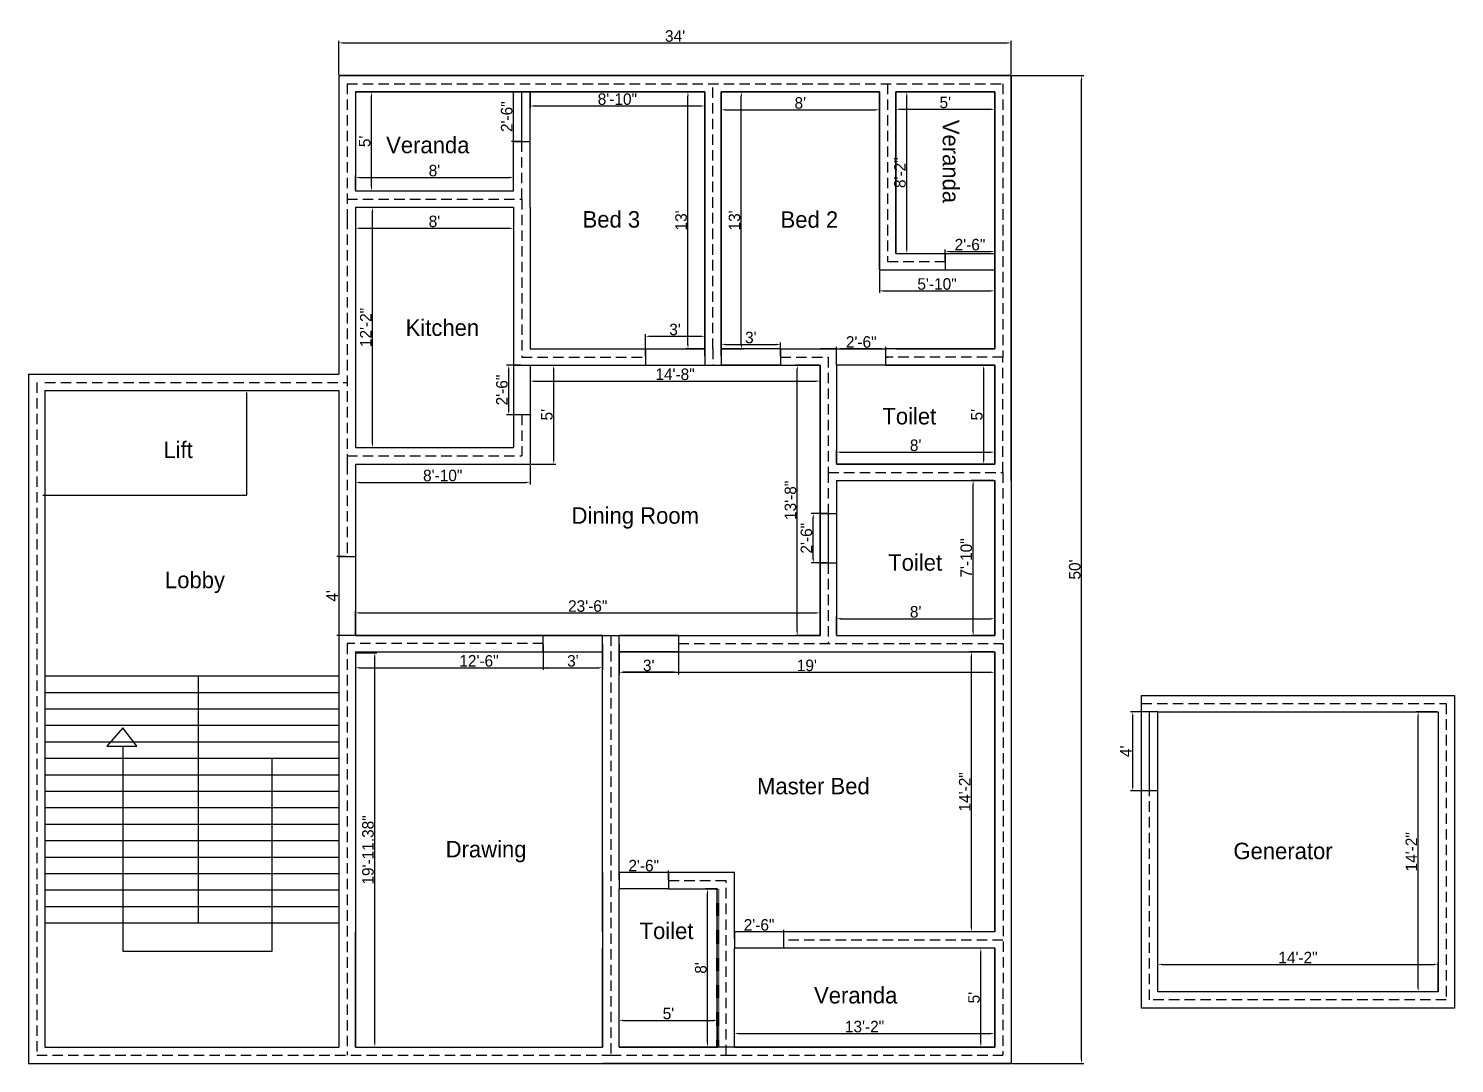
# Model space of a CAD drawing. Header units: inches. Extents: x 16 to 881, y 8 to 637.
import ezdxf

# ---------------------------------------------------------------- set-up
doc = ezdxf.new("R2010")
doc.units = ezdxf.units.IN
doc.header["$MEASUREMENT"] = 0
doc.linetypes.add('DASHDOT2', pattern=[0.5, 0.25, -0.125, 0, -0.125])
doc.linetypes.add('DASHED2', pattern=[9.525, 6.35, -3.175])
doc.dimstyles.new('ISO-25', dxfattribs={"dimtxt": 7, "dimasz": 2.5, "dimexe": 1.25, "dimexo": 0.625, "dimtad": 1, "dimlunit": 3, "dimtxsty": 'Standard', "dimcen": 2.5, "dimclrt": 2, "dimadec": 0, "dimazin": 0, "dimtfac": 1, "dimtmove": 0, "dimatfit": 3, "dimfxl": 1, "dimarcsym": 0})

# ---------------------------------------------------------------- blocks, each defined once
blk = doc.blocks.new('*D1')
at = {"color": 0, "lineweight": -2}
for p, q in [((612.71, 608.23), (656.07, 608.23)), ((654.82, 10.73), (654.82, 605.73)), ((612.71, 8.23), (656.07, 8.23))]:
    blk.add_line(p, q, dxfattribs=at)
at = {"color": 0}
for points in [[(654.4, 605.73), (655.23, 605.73), (654.82, 608.23)], [(654.4, 10.73), (655.23, 10.73), (654.82, 8.23)]]:
    blk.add_solid(points, dxfattribs=at)
at = {"layer": 'Defpoints', "color": 0}
for p in [(612.08, 608.23), (654.82, 608.23), (612.08, 8.23)]:
    blk.add_point(p, dxfattribs=at)
at = {"color": 2, "insert": (650.69, 308.23), "char_height": 7, "attachment_point": 5, "rotation": 90}
blk.add_mtext("50'", dxfattribs=at)
blk = doc.blocks.new('*D2')
at = {"color": 0, "lineweight": -2}
for p, q in [((204.08, 608.86), (204.08, 629.32)), ((206.58, 628.07), (609.58, 628.07)), ((612.08, 608.86), (612.08, 629.32))]:
    blk.add_line(p, q, dxfattribs=at)
at = {"color": 0}
for points in [[(206.58, 628.49), (206.58, 627.65), (204.08, 628.07)], [(609.58, 628.49), (609.58, 627.65), (612.08, 628.07)]]:
    blk.add_solid(points, dxfattribs=at)
at = {"layer": 'Defpoints', "color": 0}
for p in [(612.08, 628.07), (204.08, 608.23), (612.08, 608.23)]:
    blk.add_point(p, dxfattribs=at)
at = {"color": 2, "insert": (408.08, 632.19), "char_height": 7, "attachment_point": 5}
blk.add_mtext("34'", dxfattribs=at)
blk = doc.blocks.new('*D3')
at = {"color": 0, "lineweight": -2}
for p, q in [((214.71, 598.23), (225.15, 598.23)), ((223.9, 540.73), (223.9, 595.73)), ((214.71, 538.23), (225.15, 538.23))]:
    blk.add_line(p, q, dxfattribs=at)
at = {"color": 0}
for points in [[(223.48, 595.73), (224.32, 595.73), (223.9, 598.23)], [(223.48, 540.73), (224.32, 540.73), (223.9, 538.23)]]:
    blk.add_solid(points, dxfattribs=at)
at = {"layer": 'Defpoints', "color": 0}
for p in [(214.08, 598.23), (223.9, 598.23), (214.08, 538.23)]:
    blk.add_point(p, dxfattribs=at)
at = {"color": 2, "insert": (219.78, 568.23), "char_height": 7, "attachment_point": 5, "rotation": 90}
blk.add_mtext("5'", dxfattribs=at)
blk = doc.blocks.new('*D4')
at = {"color": 0, "lineweight": -2}
for p, q in [((214.08, 538.86), (214.08, 547.58)), ((216.58, 546.33), (307.58, 546.33)), ((310.08, 538.86), (310.08, 547.58))]:
    blk.add_line(p, q, dxfattribs=at)
at = {"color": 0}
for points in [[(216.58, 546.75), (216.58, 545.92), (214.08, 546.33)], [(307.58, 546.75), (307.58, 545.92), (310.08, 546.33)]]:
    blk.add_solid(points, dxfattribs=at)
at = {"layer": 'Defpoints', "color": 0}
for p in [(310.08, 546.33), (214.08, 538.23), (310.08, 538.23)]:
    blk.add_point(p, dxfattribs=at)
at = {"color": 2, "insert": (262.08, 550.46), "char_height": 7, "attachment_point": 5}
blk.add_mtext("8'", dxfattribs=at)
blk = doc.blocks.new('*D5')
at = {"color": 0, "lineweight": -2}
for p, q in [((542.71, 598.23), (549.97, 598.23)), ((548.72, 502.73), (548.72, 595.73)), ((542.71, 500.23), (549.97, 500.23))]:
    blk.add_line(p, q, dxfattribs=at)
at = {"color": 0}
for points in [[(548.31, 595.73), (549.14, 595.73), (548.72, 598.23)], [(548.31, 502.73), (549.14, 502.73), (548.72, 500.23)]]:
    blk.add_solid(points, dxfattribs=at)
at = {"layer": 'Defpoints', "color": 0}
for p in [(542.08, 598.23), (548.72, 598.23), (542.08, 500.23)]:
    blk.add_point(p, dxfattribs=at)
at = {"color": 2, "insert": (544.6, 549.23), "char_height": 7, "attachment_point": 5, "rotation": 90}
blk.add_mtext('8\'-2"', dxfattribs=at)
blk = doc.blocks.new('*D6')
at = {"color": 0, "lineweight": -2}
for p, q in [((314.46, 598.23), (308.83, 598.23)), ((310.08, 570.73), (310.08, 595.73)), ((314.46, 568.23), (308.83, 568.23))]:
    blk.add_line(p, q, dxfattribs=at)
at = {"color": 0}
for points in [[(309.67, 595.73), (310.5, 595.73), (310.08, 598.23)], [(309.67, 570.73), (310.5, 570.73), (310.08, 568.23)]]:
    blk.add_solid(points, dxfattribs=at)
at = {"layer": 'Defpoints', "color": 0}
for p in [(310.08, 598.23), (315.08, 598.23), (315.08, 568.23)]:
    blk.add_point(p, dxfattribs=at)
at = {"color": 2, "insert": (305.96, 583.23), "char_height": 7, "attachment_point": 5, "rotation": 90}
blk.add_mtext('2\'-6"', dxfattribs=at)
blk = doc.blocks.new('*D7')
at = {"color": 0, "lineweight": -2}
for p, q in [((572.08, 495.86), (572.08, 502.61)), ((602.08, 495.86), (602.08, 502.61)), ((574.58, 501.36), (599.58, 501.36))]:
    blk.add_line(p, q, dxfattribs=at)
at = {"color": 0}
for points in [[(574.58, 501.78), (574.58, 500.94), (572.08, 501.36)], [(599.58, 501.78), (599.58, 500.94), (602.08, 501.36)]]:
    blk.add_solid(points, dxfattribs=at)
at = {"layer": 'Defpoints', "color": 0}
for p in [(572.08, 495.23), (602.08, 501.36), (602.08, 495.23)]:
    blk.add_point(p, dxfattribs=at)
at = {"color": 2, "insert": (587.08, 505.49), "char_height": 7, "attachment_point": 5}
blk.add_mtext('2\'-6"', dxfattribs=at)
blk = doc.blocks.new('*D8')
at = {"color": 0, "lineweight": -2}
for p, q in [((436.71, 598.23), (449.56, 598.23)), ((448.31, 444.73), (448.31, 595.73)), ((436.71, 442.23), (449.56, 442.23))]:
    blk.add_line(p, q, dxfattribs=at)
at = {"color": 0}
for points in [[(447.89, 595.73), (448.73, 595.73), (448.31, 598.23)], [(447.89, 444.73), (448.73, 444.73), (448.31, 442.23)]]:
    blk.add_solid(points, dxfattribs=at)
at = {"layer": 'Defpoints', "color": 0}
for p in [(436.08, 598.23), (448.31, 598.23), (436.08, 442.23)]:
    blk.add_point(p, dxfattribs=at)
at = {"color": 2, "insert": (444.19, 520.23), "char_height": 7, "attachment_point": 5, "rotation": 90}
blk.add_mtext("13'", dxfattribs=at)
blk = doc.blocks.new('*D9')
at = {"color": 0, "lineweight": -2}
for p, q in [((436.08, 597.61), (436.08, 586.17)), ((532.08, 597.61), (532.08, 586.17)), ((438.58, 587.42), (529.58, 587.42))]:
    blk.add_line(p, q, dxfattribs=at)
at = {"color": 0}
for points in [[(438.58, 587.83), (438.58, 587), (436.08, 587.42)], [(529.58, 587.83), (529.58, 587), (532.08, 587.42)]]:
    blk.add_solid(points, dxfattribs=at)
at = {"layer": 'Defpoints', "color": 0}
for p in [(436.08, 598.23), (532.08, 598.23), (532.08, 587.42)]:
    blk.add_point(p, dxfattribs=at)
at = {"color": 2, "insert": (484.08, 591.54), "char_height": 7, "attachment_point": 5}
blk.add_mtext("8'", dxfattribs=at)
blk = doc.blocks.new('*D10')
at = {"color": 0, "lineweight": -2}
for p, q in [((320.08, 597.61), (320.08, 588.48)), ((426.08, 597.61), (426.08, 588.48)), ((322.58, 589.73), (423.58, 589.73))]:
    blk.add_line(p, q, dxfattribs=at)
at = {"color": 0}
for points in [[(322.58, 590.14), (322.58, 589.31), (320.08, 589.73)], [(423.58, 590.14), (423.58, 589.31), (426.08, 589.73)]]:
    blk.add_solid(points, dxfattribs=at)
at = {"layer": 'Defpoints', "color": 0}
for p in [(320.08, 598.23), (426.08, 598.23), (426.08, 589.73)]:
    blk.add_point(p, dxfattribs=at)
at = {"color": 2, "insert": (373.08, 593.85), "char_height": 7, "attachment_point": 5}
blk.add_mtext('8\'-10"', dxfattribs=at)
blk = doc.blocks.new('*D11')
at = {"color": 0, "lineweight": -2}
for p, q in [((425.46, 598.23), (414.67, 598.23)), ((415.92, 444.73), (415.92, 595.73)), ((425.46, 442.23), (414.67, 442.23))]:
    blk.add_line(p, q, dxfattribs=at)
at = {"color": 0}
for points in [[(415.5, 595.73), (416.34, 595.73), (415.92, 598.23)], [(415.5, 444.73), (416.34, 444.73), (415.92, 442.23)]]:
    blk.add_solid(points, dxfattribs=at)
at = {"layer": 'Defpoints', "color": 0}
for p in [(415.92, 598.23), (426.08, 598.23), (426.08, 442.23)]:
    blk.add_point(p, dxfattribs=at)
at = {"color": 2, "insert": (411.79, 520.23), "char_height": 7, "attachment_point": 5, "rotation": 90}
blk.add_mtext("13'", dxfattribs=at)
blk = doc.blocks.new('*D12')
at = {"color": 0, "lineweight": -2}
for p, q in [((532.08, 489.61), (532.08, 476.22)), ((602.08, 489.61), (602.08, 476.22)), ((534.58, 477.47), (599.58, 477.47))]:
    blk.add_line(p, q, dxfattribs=at)
at = {"color": 0}
for points in [[(534.58, 477.89), (534.58, 477.05), (532.08, 477.47)], [(599.58, 477.89), (599.58, 477.05), (602.08, 477.47)]]:
    blk.add_solid(points, dxfattribs=at)
at = {"layer": 'Defpoints', "color": 0}
for p in [(532.08, 490.23), (602.08, 490.23), (602.08, 477.47)]:
    blk.add_point(p, dxfattribs=at)
at = {"color": 2, "insert": (567.08, 481.6), "char_height": 7, "attachment_point": 5}
blk.add_mtext('5\'-10"', dxfattribs=at)
blk = doc.blocks.new('*D13')
at = {"color": 0, "lineweight": -2}
for p, q in [((214.08, 527.61), (214.08, 514.23)), ((310.08, 527.61), (310.08, 514.23)), ((216.58, 515.48), (307.58, 515.48))]:
    blk.add_line(p, q, dxfattribs=at)
at = {"color": 0}
for points in [[(216.58, 515.9), (216.58, 515.06), (214.08, 515.48)], [(307.58, 515.9), (307.58, 515.06), (310.08, 515.48)]]:
    blk.add_solid(points, dxfattribs=at)
at = {"layer": 'Defpoints', "color": 0}
for p in [(214.08, 528.23), (310.08, 528.23), (310.08, 515.48)]:
    blk.add_point(p, dxfattribs=at)
at = {"color": 2, "insert": (262.08, 519.61), "char_height": 7, "attachment_point": 5}
blk.add_mtext("8'", dxfattribs=at)
blk = doc.blocks.new('*D14')
at = {"color": 0, "lineweight": -2}
for p, q in [((214.71, 528.23), (225.75, 528.23)), ((224.5, 384.73), (224.5, 525.73)), ((214.71, 382.23), (225.75, 382.23))]:
    blk.add_line(p, q, dxfattribs=at)
at = {"color": 0}
for points in [[(224.08, 525.73), (224.92, 525.73), (224.5, 528.23)], [(224.08, 384.73), (224.92, 384.73), (224.5, 382.23)]]:
    blk.add_solid(points, dxfattribs=at)
at = {"layer": 'Defpoints', "color": 0}
for p in [(214.08, 528.23), (224.5, 528.23), (214.08, 382.23)]:
    blk.add_point(p, dxfattribs=at)
at = {"color": 2, "insert": (220.38, 455.23), "char_height": 7, "attachment_point": 5, "rotation": 90}
blk.add_mtext('12\'-2"', dxfattribs=at)
blk = doc.blocks.new('*D15')
at = {"color": 0, "lineweight": -2}
for p, q in [((314.46, 432.23), (305.89, 432.23)), ((307.14, 404.73), (307.14, 429.73)), ((314.46, 402.23), (305.89, 402.23))]:
    blk.add_line(p, q, dxfattribs=at)
at = {"color": 0}
for points in [[(306.72, 429.73), (307.56, 429.73), (307.14, 432.23)], [(306.72, 404.73), (307.56, 404.73), (307.14, 402.23)]]:
    blk.add_solid(points, dxfattribs=at)
at = {"layer": 'Defpoints', "color": 0}
for p in [(307.14, 432.23), (315.08, 432.23), (315.08, 402.23)]:
    blk.add_point(p, dxfattribs=at)
at = {"color": 2, "insert": (303.02, 417.23), "char_height": 7, "attachment_point": 5, "rotation": 90}
blk.add_mtext('2\'-6"', dxfattribs=at)
blk = doc.blocks.new('*D16')
at = {"color": 0, "lineweight": -2}
for p, q in [((390.08, 437.86), (390.08, 451.11)), ((426.08, 437.86), (426.08, 451.11)), ((392.58, 449.86), (423.58, 449.86))]:
    blk.add_line(p, q, dxfattribs=at)
at = {"color": 0}
for points in [[(392.58, 450.27), (392.58, 449.44), (390.08, 449.86)], [(423.58, 450.27), (423.58, 449.44), (426.08, 449.86)]]:
    blk.add_solid(points, dxfattribs=at)
at = {"layer": 'Defpoints', "color": 0}
for p in [(426.08, 449.86), (390.08, 437.23), (426.08, 437.23)]:
    blk.add_point(p, dxfattribs=at)
at = {"color": 2, "insert": (408.08, 453.98), "char_height": 7, "attachment_point": 5}
blk.add_mtext("3'", dxfattribs=at)
blk = doc.blocks.new('*D17')
at = {"color": 0, "lineweight": -2}
for p, q in [((436.08, 437.88), (436.08, 446.19)), ((438.58, 444.94), (469.58, 444.94)), ((472.08, 437.86), (472.08, 446.19))]:
    blk.add_line(p, q, dxfattribs=at)
at = {"color": 0}
for points in [[(438.58, 445.36), (438.58, 444.53), (436.08, 444.94)], [(469.58, 445.36), (469.58, 444.53), (472.08, 444.94)]]:
    blk.add_solid(points, dxfattribs=at)
at = {"layer": 'Defpoints', "color": 0}
for p in [(472.08, 444.94), (436.08, 437.25), (472.08, 437.23)]:
    blk.add_point(p, dxfattribs=at)
at = {"color": 2, "insert": (454.08, 449.07), "char_height": 7, "attachment_point": 5}
blk.add_mtext("3'", dxfattribs=at)
blk = doc.blocks.new('*D18')
at = {"color": 0, "lineweight": -2}
for p, q in [((506.08, 437.86), (506.08, 443.48)), ((533.58, 442.23), (508.58, 442.23)), ((536.08, 437.86), (536.08, 443.48))]:
    blk.add_line(p, q, dxfattribs=at)
at = {"color": 0}
for points in [[(508.58, 442.65), (508.58, 441.82), (506.08, 442.23)], [(533.58, 442.65), (533.58, 441.82), (536.08, 442.23)]]:
    blk.add_solid(points, dxfattribs=at)
at = {"layer": 'Defpoints', "color": 0}
for p in [(506.08, 442.23), (506.08, 437.23), (536.08, 437.23)]:
    blk.add_point(p, dxfattribs=at)
at = {"color": 2, "insert": (521.08, 446.36), "char_height": 7, "attachment_point": 5}
blk.add_mtext('2\'-6"', dxfattribs=at)
blk = doc.blocks.new('*D19')
at = {"color": 0, "lineweight": -2}
for p, q in [((506.08, 372.86), (506.08, 380.77)), ((602.08, 372.86), (602.08, 380.77)), ((508.58, 379.52), (599.58, 379.52))]:
    blk.add_line(p, q, dxfattribs=at)
at = {"color": 0}
for points in [[(508.58, 379.93), (508.58, 379.1), (506.08, 379.52)], [(599.58, 379.93), (599.58, 379.1), (602.08, 379.52)]]:
    blk.add_solid(points, dxfattribs=at)
at = {"layer": 'Defpoints', "color": 0}
for p in [(506.08, 372.23), (602.08, 379.52), (602.08, 372.23)]:
    blk.add_point(p, dxfattribs=at)
at = {"color": 2, "insert": (554.08, 383.64), "char_height": 7, "attachment_point": 5}
blk.add_mtext("8'", dxfattribs=at)
blk = doc.blocks.new('*D20')
at = {"color": 0, "lineweight": -2}
for p, q in [((601.46, 432.23), (594.13, 432.23)), ((595.38, 374.73), (595.38, 429.73)), ((601.46, 372.23), (594.13, 372.23))]:
    blk.add_line(p, q, dxfattribs=at)
at = {"color": 0}
for points in [[(594.96, 429.73), (595.79, 429.73), (595.38, 432.23)], [(594.96, 374.73), (595.79, 374.73), (595.38, 372.23)]]:
    blk.add_solid(points, dxfattribs=at)
at = {"layer": 'Defpoints', "color": 0}
for p in [(595.38, 432.23), (602.08, 432.23), (602.08, 372.23)]:
    blk.add_point(p, dxfattribs=at)
at = {"color": 2, "insert": (591.25, 402.23), "char_height": 7, "attachment_point": 5, "rotation": 90}
blk.add_mtext("5'", dxfattribs=at)
blk = doc.blocks.new('*D21')
at = {"color": 0, "lineweight": -2}
for p, q in [((506.08, 268.86), (506.08, 279.6)), ((508.58, 278.35), (599.58, 278.35)), ((602.08, 268.86), (602.08, 279.6))]:
    blk.add_line(p, q, dxfattribs=at)
at = {"color": 0}
for points in [[(508.58, 278.77), (508.58, 277.94), (506.08, 278.35)], [(599.58, 278.77), (599.58, 277.94), (602.08, 278.35)]]:
    blk.add_solid(points, dxfattribs=at)
at = {"layer": 'Defpoints', "color": 0}
for p in [(602.08, 278.35), (506.08, 268.23), (602.08, 268.23)]:
    blk.add_point(p, dxfattribs=at)
at = {"color": 2, "insert": (554.08, 282.48), "char_height": 7, "attachment_point": 5}
blk.add_mtext("8'", dxfattribs=at)
blk = doc.blocks.new('*D22')
at = {"color": 0, "lineweight": -2}
for p, q in [((601.46, 362.23), (587.73, 362.23)), ((588.98, 270.73), (588.98, 359.73)), ((601.46, 268.23), (587.73, 268.23))]:
    blk.add_line(p, q, dxfattribs=at)
at = {"color": 0}
for points in [[(588.57, 359.73), (589.4, 359.73), (588.98, 362.23)], [(588.57, 270.73), (589.4, 270.73), (588.98, 268.23)]]:
    blk.add_solid(points, dxfattribs=at)
at = {"layer": 'Defpoints', "color": 0}
for p in [(588.98, 362.23), (602.08, 362.23), (602.08, 268.23)]:
    blk.add_point(p, dxfattribs=at)
at = {"color": 2, "insert": (584.86, 315.23), "char_height": 7, "attachment_point": 5, "rotation": 90}
blk.add_mtext('7\'-10"', dxfattribs=at)
blk = doc.blocks.new('*D23')
at = {"color": 0, "lineweight": -2}
for p, q in [((444.08, 18.86), (444.08, 27.73)), ((446.58, 26.48), (599.58, 26.48)), ((602.08, 18.86), (602.08, 27.73))]:
    blk.add_line(p, q, dxfattribs=at)
at = {"color": 0}
for points in [[(446.58, 26.9), (446.58, 26.07), (444.08, 26.48)], [(599.58, 26.9), (599.58, 26.07), (602.08, 26.48)]]:
    blk.add_solid(points, dxfattribs=at)
at = {"layer": 'Defpoints', "color": 0}
for p in [(602.08, 26.48), (444.08, 18.23), (602.08, 18.23)]:
    blk.add_point(p, dxfattribs=at)
at = {"color": 2, "insert": (523.08, 30.61), "char_height": 7, "attachment_point": 5}
blk.add_mtext('13\'-2"', dxfattribs=at)
blk = doc.blocks.new('*D24')
at = {"color": 0, "lineweight": -2}
for p, q in [((601.46, 78.23), (592.41, 78.23)), ((593.66, 20.73), (593.66, 75.73)), ((601.46, 18.23), (592.41, 18.23))]:
    blk.add_line(p, q, dxfattribs=at)
at = {"color": 0}
for points in [[(593.24, 75.73), (594.07, 75.73), (593.66, 78.23)], [(593.24, 20.73), (594.07, 20.73), (593.66, 18.23)]]:
    blk.add_solid(points, dxfattribs=at)
at = {"layer": 'Defpoints', "color": 0}
for p in [(593.66, 78.23), (602.08, 78.23), (602.08, 18.23)]:
    blk.add_point(p, dxfattribs=at)
at = {"color": 2, "insert": (589.53, 48.23), "char_height": 7, "attachment_point": 5, "rotation": 90}
blk.add_mtext("5'", dxfattribs=at)
blk = doc.blocks.new('*D25')
at = {"color": 0, "lineweight": -2}
for p, q in [((444.08, 83.86), (444.08, 89.48)), ((471.58, 88.23), (446.58, 88.23)), ((474.08, 83.86), (474.08, 89.48))]:
    blk.add_line(p, q, dxfattribs=at)
at = {"color": 0}
for points in [[(446.58, 88.65), (446.58, 87.82), (444.08, 88.23)], [(471.58, 88.65), (471.58, 87.82), (474.08, 88.23)]]:
    blk.add_solid(points, dxfattribs=at)
at = {"layer": 'Defpoints', "color": 0}
for p in [(444.08, 88.23), (444.08, 83.23), (474.08, 83.23)]:
    blk.add_point(p, dxfattribs=at)
at = {"color": 2, "insert": (459.08, 92.36), "char_height": 7, "attachment_point": 5}
blk.add_mtext('2\'-6"', dxfattribs=at)
blk = doc.blocks.new('*D26')
at = {"color": 0, "lineweight": -2}
for p, q in [((433.48, 114.23), (426.61, 114.23)), ((427.86, 20.73), (427.86, 111.73)), ((433.46, 18.23), (426.61, 18.23))]:
    blk.add_line(p, q, dxfattribs=at)
at = {"color": 0}
for points in [[(427.44, 111.73), (428.27, 111.73), (427.86, 114.23)], [(427.44, 20.73), (428.27, 20.73), (427.86, 18.23)]]:
    blk.add_solid(points, dxfattribs=at)
at = {"layer": 'Defpoints', "color": 0}
for p in [(427.86, 114.23), (434.1, 114.23), (434.08, 18.23)]:
    blk.add_point(p, dxfattribs=at)
at = {"color": 2, "insert": (423.73, 66.23), "char_height": 7, "attachment_point": 5, "rotation": 90}
blk.add_mtext("8'", dxfattribs=at)
blk = doc.blocks.new('*D27')
at = {"color": 0, "lineweight": -2}
for p, q in [((374.08, 18.86), (374.08, 35.69)), ((434.08, 18.86), (434.08, 35.69)), ((376.58, 34.44), (431.58, 34.44))]:
    blk.add_line(p, q, dxfattribs=at)
at = {"color": 0}
for points in [[(376.58, 34.86), (376.58, 34.02), (374.08, 34.44)], [(431.58, 34.86), (431.58, 34.02), (434.08, 34.44)]]:
    blk.add_solid(points, dxfattribs=at)
at = {"layer": 'Defpoints', "color": 0}
for p in [(434.08, 34.44), (374.08, 18.23), (434.08, 18.23)]:
    blk.add_point(p, dxfattribs=at)
at = {"color": 2, "insert": (404.08, 38.56), "char_height": 7, "attachment_point": 5}
blk.add_mtext("5'", dxfattribs=at)
blk = doc.blocks.new('*D28')
at = {"color": 0, "lineweight": -2}
for p, q in [((374.08, 119.86), (374.08, 125.48)), ((401.58, 124.23), (376.58, 124.23)), ((404.08, 119.86), (404.08, 125.48))]:
    blk.add_line(p, q, dxfattribs=at)
at = {"color": 0}
for points in [[(376.58, 124.65), (376.58, 123.82), (374.08, 124.23)], [(401.58, 124.65), (401.58, 123.82), (404.08, 124.23)]]:
    blk.add_solid(points, dxfattribs=at)
at = {"layer": 'Defpoints', "color": 0}
for p in [(374.08, 124.23), (374.08, 119.23), (404.08, 119.23)]:
    blk.add_point(p, dxfattribs=at)
at = {"color": 2, "insert": (389.08, 128.36), "char_height": 7, "attachment_point": 5}
blk.add_mtext('2\'-6"', dxfattribs=at)
blk = doc.blocks.new('*D29')
at = {"color": 0, "lineweight": -2}
for p, q in [((601.46, 258.23), (586.74, 258.23)), ((587.99, 90.73), (587.99, 255.73)), ((601.46, 88.23), (586.74, 88.23))]:
    blk.add_line(p, q, dxfattribs=at)
at = {"color": 0}
for points in [[(587.57, 255.73), (588.4, 255.73), (587.99, 258.23)], [(587.57, 90.73), (588.4, 90.73), (587.99, 88.23)]]:
    blk.add_solid(points, dxfattribs=at)
at = {"layer": 'Defpoints', "color": 0}
for p in [(587.99, 258.23), (602.08, 258.23), (602.08, 88.23)]:
    blk.add_point(p, dxfattribs=at)
at = {"color": 2, "insert": (583.86, 173.23), "char_height": 7, "attachment_point": 5, "rotation": 90}
blk.add_mtext('14\'-2"', dxfattribs=at)
blk = doc.blocks.new('*D30')
at = {"color": 0, "lineweight": -2}
for p, q in [((374.08, 257.61), (374.08, 244.57)), ((602.08, 257.61), (602.08, 244.57)), ((376.58, 245.82), (599.58, 245.82))]:
    blk.add_line(p, q, dxfattribs=at)
at = {"color": 0}
for points in [[(376.58, 246.24), (376.58, 245.41), (374.08, 245.82)], [(599.58, 246.24), (599.58, 245.41), (602.08, 245.82)]]:
    blk.add_solid(points, dxfattribs=at)
at = {"layer": 'Defpoints', "color": 0}
for p in [(374.08, 258.23), (602.08, 258.23), (602.08, 245.82)]:
    blk.add_point(p, dxfattribs=at)
at = {"color": 2, "insert": (488.08, 249.95), "char_height": 7, "attachment_point": 5}
blk.add_mtext("19'", dxfattribs=at)
blk = doc.blocks.new('*D31')
at = {"color": 0, "lineweight": -2}
for p, q in [((214.08, 257.61), (214.08, 247.33)), ((364.08, 257.61), (364.08, 247.33)), ((216.58, 248.58), (361.58, 248.58))]:
    blk.add_line(p, q, dxfattribs=at)
at = {"color": 0}
for points in [[(216.58, 249), (216.58, 248.17), (214.08, 248.58)], [(361.58, 249), (361.58, 248.17), (364.08, 248.58)]]:
    blk.add_solid(points, dxfattribs=at)
at = {"layer": 'Defpoints', "color": 0}
for p in [(214.08, 258.23), (364.08, 258.23), (364.08, 248.58)]:
    blk.add_point(p, dxfattribs=at)
at = {"color": 2, "insert": (289.08, 252.71), "char_height": 7, "attachment_point": 5}
blk.add_mtext('12\'-6"', dxfattribs=at)
blk = doc.blocks.new('*D32')
at = {"color": 0, "lineweight": -2}
for p, q in [((214.71, 257.61), (227.14, 257.61)), ((225.89, 20.73), (225.89, 255.11)), ((214.71, 18.23), (227.14, 18.23))]:
    blk.add_line(p, q, dxfattribs=at)
at = {"color": 0}
for points in [[(225.47, 255.11), (226.31, 255.11), (225.89, 257.61)], [(225.47, 20.73), (226.31, 20.73), (225.89, 18.23)]]:
    blk.add_solid(points, dxfattribs=at)
at = {"layer": 'Defpoints', "color": 0}
for p in [(214.08, 257.61), (225.89, 257.61), (214.08, 18.23)]:
    blk.add_point(p, dxfattribs=at)
at = {"color": 2, "insert": (221.76, 137.92), "char_height": 7, "attachment_point": 5, "rotation": 90}
blk.add_mtext('19\'-11.38"', dxfattribs=at)
blk = doc.blocks.new('*D33')
at = {"color": 0, "lineweight": -2}
for p, q in [((214.08, 268.86), (214.08, 283.13)), ((216.58, 281.88), (493.58, 281.88)), ((496.08, 268.86), (496.08, 283.13))]:
    blk.add_line(p, q, dxfattribs=at)
at = {"color": 0}
for points in [[(216.58, 282.29), (216.58, 281.46), (214.08, 281.88)], [(493.58, 282.29), (493.58, 281.46), (496.08, 281.88)]]:
    blk.add_solid(points, dxfattribs=at)
at = {"layer": 'Defpoints', "color": 0}
for p in [(496.08, 281.88), (214.08, 268.23), (496.08, 268.23)]:
    blk.add_point(p, dxfattribs=at)
at = {"color": 2, "insert": (355.08, 286), "char_height": 7, "attachment_point": 5}
blk.add_mtext('23\'-6"', dxfattribs=at)
blk = doc.blocks.new('*D34')
at = {"color": 0, "lineweight": -2}
for p, q in [((495.46, 432.23), (481.02, 432.23)), ((482.27, 270.73), (482.27, 429.73)), ((495.46, 268.23), (481.02, 268.23))]:
    blk.add_line(p, q, dxfattribs=at)
at = {"color": 0}
for points in [[(481.85, 429.73), (482.68, 429.73), (482.27, 432.23)], [(481.85, 270.73), (482.68, 270.73), (482.27, 268.23)]]:
    blk.add_solid(points, dxfattribs=at)
at = {"layer": 'Defpoints', "color": 0}
for p in [(482.27, 432.23), (496.08, 432.23), (496.08, 268.23)]:
    blk.add_point(p, dxfattribs=at)
at = {"color": 2, "insert": (478.14, 350.23), "char_height": 7, "attachment_point": 5, "rotation": 90}
blk.add_mtext('13\'-8"', dxfattribs=at)
blk = doc.blocks.new('*D35')
at = {"color": 0, "lineweight": -2}
for p, q in [((320.71, 432.23), (335.68, 432.23)), ((334.43, 374.73), (334.43, 429.73)), ((320.71, 372.23), (335.68, 372.23))]:
    blk.add_line(p, q, dxfattribs=at)
at = {"color": 0}
for points in [[(334.02, 429.73), (334.85, 429.73), (334.43, 432.23)], [(334.02, 374.73), (334.85, 374.73), (334.43, 372.23)]]:
    blk.add_solid(points, dxfattribs=at)
at = {"layer": 'Defpoints', "color": 0}
for p in [(320.08, 432.23), (334.43, 432.23), (320.08, 372.23)]:
    blk.add_point(p, dxfattribs=at)
at = {"color": 2, "insert": (330.31, 402.23), "char_height": 7, "attachment_point": 5, "rotation": 90}
blk.add_mtext("5'", dxfattribs=at)
blk = doc.blocks.new('*D36')
at = {"color": 0, "lineweight": -2}
for p, q in [((214.08, 371.61), (214.08, 359.9)), ((320.08, 371.61), (320.08, 359.9)), ((216.58, 361.15), (317.58, 361.15))]:
    blk.add_line(p, q, dxfattribs=at)
at = {"color": 0}
for points in [[(216.58, 361.57), (216.58, 360.74), (214.08, 361.15)], [(317.58, 361.57), (317.58, 360.74), (320.08, 361.15)]]:
    blk.add_solid(points, dxfattribs=at)
at = {"layer": 'Defpoints', "color": 0}
for p in [(214.08, 372.23), (320.08, 372.23), (320.08, 361.15)]:
    blk.add_point(p, dxfattribs=at)
at = {"color": 2, "insert": (267.08, 365.28), "char_height": 7, "attachment_point": 5}
blk.add_mtext('8\'-10"', dxfattribs=at)
blk = doc.blocks.new('*D37')
at = {"color": 0, "lineweight": -2}
for p, q in [((208.46, 316.23), (202.83, 316.23)), ((204.08, 313.73), (204.08, 270.73)), ((208.46, 268.23), (202.83, 268.23))]:
    blk.add_line(p, q, dxfattribs=at)
at = {"color": 0}
for points in [[(203.67, 313.73), (204.5, 313.73), (204.08, 316.23)], [(203.67, 270.73), (204.5, 270.73), (204.08, 268.23)]]:
    blk.add_solid(points, dxfattribs=at)
at = {"layer": 'Defpoints', "color": 0}
for p in [(209.08, 316.23), (204.08, 268.23), (209.08, 268.23)]:
    blk.add_point(p, dxfattribs=at)
at = {"color": 2, "insert": (199.96, 292.23), "char_height": 7, "attachment_point": 5, "rotation": 90}
blk.add_mtext("4'", dxfattribs=at)
blk = doc.blocks.new('*D38')
at = {"color": 0, "lineweight": -2}
for p, q in [((320.08, 431.61), (320.08, 421.39)), ((496.08, 431.61), (496.08, 421.39)), ((322.58, 422.64), (493.58, 422.64))]:
    blk.add_line(p, q, dxfattribs=at)
at = {"color": 0}
for points in [[(322.58, 423.05), (322.58, 422.22), (320.08, 422.64)], [(493.58, 423.05), (493.58, 422.22), (496.08, 422.64)]]:
    blk.add_solid(points, dxfattribs=at)
at = {"layer": 'Defpoints', "color": 0}
for p in [(320.08, 432.23), (496.08, 432.23), (496.08, 422.64)]:
    blk.add_point(p, dxfattribs=at)
at = {"color": 2, "insert": (408.08, 426.76), "char_height": 7, "attachment_point": 5}
blk.add_mtext('14\'-8"', dxfattribs=at)
blk = doc.blocks.new('*D39')
at = {"color": 0, "lineweight": -2}
for p, q in [((500.46, 342.23), (490.73, 342.23)), ((491.98, 314.73), (491.98, 339.73)), ((500.46, 312.23), (490.73, 312.23))]:
    blk.add_line(p, q, dxfattribs=at)
at = {"color": 0}
for points in [[(491.56, 339.73), (492.4, 339.73), (491.98, 342.23)], [(491.56, 314.73), (492.4, 314.73), (491.98, 312.23)]]:
    blk.add_solid(points, dxfattribs=at)
at = {"layer": 'Defpoints', "color": 0}
for p in [(491.98, 342.23), (501.08, 342.23), (501.08, 312.23)]:
    blk.add_point(p, dxfattribs=at)
at = {"color": 2, "insert": (487.85, 327.23), "char_height": 7, "attachment_point": 5, "rotation": 90}
blk.add_mtext('2\'-6"', dxfattribs=at)
blk = doc.blocks.new('*D40')
at = {"color": 0, "lineweight": -2}
for p, q in [((328.08, 262.61), (328.08, 247.33)), ((364.08, 262.61), (364.08, 247.33)), ((330.58, 248.58), (361.58, 248.58))]:
    blk.add_line(p, q, dxfattribs=at)
at = {"color": 0}
for points in [[(330.58, 249), (330.58, 248.17), (328.08, 248.58)], [(361.58, 249), (361.58, 248.17), (364.08, 248.58)]]:
    blk.add_solid(points, dxfattribs=at)
at = {"layer": 'Defpoints', "color": 0}
for p in [(328.08, 263.23), (364.08, 263.23), (364.08, 248.58)]:
    blk.add_point(p, dxfattribs=at)
at = {"color": 2, "insert": (346.08, 252.71), "char_height": 7, "attachment_point": 5}
blk.add_mtext("3'", dxfattribs=at)
blk = doc.blocks.new('*D41')
at = {"color": 0, "lineweight": -2}
for p, q in [((374.08, 262.61), (374.08, 244.57)), ((410.08, 262.61), (410.08, 244.57)), ((407.58, 245.82), (376.58, 245.82))]:
    blk.add_line(p, q, dxfattribs=at)
at = {"color": 0}
for points in [[(376.58, 246.24), (376.58, 245.41), (374.08, 245.82)], [(407.58, 246.24), (407.58, 245.41), (410.08, 245.82)]]:
    blk.add_solid(points, dxfattribs=at)
at = {"layer": 'Defpoints', "color": 0}
for p in [(374.08, 263.23), (410.08, 263.23), (374.08, 245.82)]:
    blk.add_point(p, dxfattribs=at)
at = {"color": 2, "insert": (392.08, 249.95), "char_height": 7, "attachment_point": 5}
blk.add_mtext("3'", dxfattribs=at)
blk = doc.blocks.new('*D42')
at = {"color": 0, "lineweight": -2}
for p, q in [((695.47, 221.82), (684.57, 221.82)), ((685.82, 176.32), (685.82, 219.32)), ((695.47, 173.82), (684.57, 173.82))]:
    blk.add_line(p, q, dxfattribs=at)
at = {"color": 0}
for points in [[(685.4, 219.32), (686.24, 219.32), (685.82, 221.82)], [(685.4, 176.32), (686.24, 176.32), (685.82, 173.82)]]:
    blk.add_solid(points, dxfattribs=at)
at = {"layer": 'Defpoints', "color": 0}
for p in [(685.82, 221.82), (696.1, 221.82), (696.1, 173.82)]:
    blk.add_point(p, dxfattribs=at)
at = {"color": 2, "insert": (681.69, 197.82), "char_height": 7, "attachment_point": 5, "rotation": 90}
blk.add_mtext("4'", dxfattribs=at)
blk = doc.blocks.new('*D43')
at = {"color": 0, "lineweight": -2}
for p, q in [((701.1, 52.44), (701.1, 69.69)), ((871.1, 52.44), (871.1, 69.69)), ((703.6, 68.44), (868.6, 68.44))]:
    blk.add_line(p, q, dxfattribs=at)
at = {"color": 0}
for points in [[(703.6, 68.86), (703.6, 68.03), (701.1, 68.44)], [(868.6, 68.86), (868.6, 68.03), (871.1, 68.44)]]:
    blk.add_solid(points, dxfattribs=at)
at = {"layer": 'Defpoints', "color": 0}
for p in [(871.1, 68.44), (701.1, 51.82), (871.1, 51.82)]:
    blk.add_point(p, dxfattribs=at)
at = {"color": 2, "insert": (786.1, 72.57), "char_height": 7, "attachment_point": 5}
blk.add_mtext('14\'-2"', dxfattribs=at)
blk = doc.blocks.new('*D44')
at = {"color": 0, "lineweight": -2}
for p, q in [((870.47, 221.82), (857.8, 221.82)), ((859.05, 54.32), (859.05, 219.32)), ((870.47, 51.82), (857.8, 51.82))]:
    blk.add_line(p, q, dxfattribs=at)
at = {"color": 0}
for points in [[(858.63, 219.32), (859.47, 219.32), (859.05, 221.82)], [(858.63, 54.32), (859.47, 54.32), (859.05, 51.82)]]:
    blk.add_solid(points, dxfattribs=at)
at = {"layer": 'Defpoints', "color": 0}
for p in [(859.05, 221.82), (871.1, 221.82), (871.1, 51.82)]:
    blk.add_point(p, dxfattribs=at)
at = {"color": 2, "insert": (854.93, 136.82), "char_height": 7, "attachment_point": 5, "rotation": 90}
blk.add_mtext('14\'-2"', dxfattribs=at)
blk = doc.blocks.new('*D45')
at = {"color": 0, "lineweight": -2}
for p, q in [((542.08, 597.61), (542.08, 586.49)), ((602.08, 597.61), (602.08, 586.49)), ((544.58, 587.74), (599.58, 587.74))]:
    blk.add_line(p, q, dxfattribs=at)
at = {"color": 0}
for points in [[(544.58, 588.16), (544.58, 587.32), (542.08, 587.74)], [(599.58, 588.16), (599.58, 587.32), (602.08, 587.74)]]:
    blk.add_solid(points, dxfattribs=at)
at = {"layer": 'Defpoints', "color": 0}
for p in [(542.08, 598.23), (602.08, 598.23), (602.08, 587.74)]:
    blk.add_point(p, dxfattribs=at)
at = {"color": 2, "insert": (572.08, 591.87), "char_height": 7, "attachment_point": 5}
blk.add_mtext("5'", dxfattribs=at)

msp = doc.modelspace()

# ---------------------------------------------------------------- linework, layer by layer
for p, q in [((204.083, 608.233), (612.083, 608.233)), ((204.083, 608.233), (612.083, 608.233)), ((612.083, 608.233), (612.083, 8.233)), ((612.083, 608.233), (612.083, 8.233)), ((214.083, 598.233), (320.083, 598.233)), ((214.083, 598.233), (214.083, 538.233)), ((214.083, 598.233), (214.083, 538.233)), ((214.083, 598.233), (214.083, 538.233)), ((320.083, 598.233), (426.083, 598.233)), ((330.083, 598.233), (426.083, 598.233)), ((426.083, 598.233), (426.083, 442.233)), ((436.083, 598.233), (532.083, 598.233)), ((436.083, 598.233), (532.083, 598.233)), ((542.083, 598.233), (602.083, 598.233)), ((542.083, 598.233), (542.083, 500.233)), ((542.083, 598.233), (602.083, 598.233)), ((602.083, 598.233), (602.083, 442.233)), ((310.083, 538.233), (310.083, 568.233)), ((310.083, 568.233), (310.083, 568.233)), ((320.083, 528.233), (320.083, 568.233)), ((214.083, 538.233), (310.083, 538.233)), ((214.083, 528.233), (214.083, 382.233)), ((214.083, 528.233), (310.083, 528.233)), ((214.083, 528.233), (310.083, 528.233)), ((310.083, 528.233), (310.083, 432.233)), ((320.083, 528.233), (320.083, 442.233)), ((204.083, 516.233), (204.083, 426.899)), ((214.083, 516.233), (214.083, 382.233)), ((542.083, 500.233), (572.083, 500.233)), ((532.083, 490.233), (572.083, 490.233)), ((506.083, 442.233), (536.083, 442.233)), ((15.731, 426.899), (15.731, 8.233)), ((15.731, 426.899), (204.083, 426.899)), ((320.083, 432.233), (320.083, 372.233)), ((320.083, 432.233), (496.083, 432.233)), ((390.083, 432.233), (426.083, 432.233)), ((472.083, 432.233), (436.083, 432.233)), ((496.083, 268.233), (496.083, 432.233)), ((602.083, 432.233), (602.083, 372.233)), ((602.083, 432.233), (602.083, 372.233)), ((25.731, 416.899), (25.731, 18.233)), ((25.731, 416.899), (204.083, 416.899)), ((148.152, 353.361), (148.152, 415.78)), ((204.083, 416.899), (204.083, 316.233)), ((310.083, 402.233), (310.083, 382.233)), ((214.083, 382.233), (310.083, 382.233)), ((25.731, 372.233), (25.731, 18.233)), ((214.083, 372.233), (214.083, 320.233)), ((214.083, 372.233), (214.083, 316.233)), ((214.083, 372.233), (320.083, 372.233)), ((602.083, 372.233), (506.083, 372.233)), ((496.083, 362.233), (496.083, 342.233)), ((506.083, 362.233), (506.083, 342.233)), ((602.083, 362.233), (602.083, 268.233)), ((602.083, 268.233), (602.083, 362.233)), ((24.414, 353.361), (148.152, 353.361)), ((496.083, 342.233), (496.083, 312.233)), ((204.083, 316.233), (214.083, 316.233)), ((204.083, 316.233), (204.083, 268.233)), ((496.083, 312.233), (496.083, 268.233)), ((506.083, 312.233), (506.083, 268.233)), ((204.083, 268.233), (204.083, 18.233)), ((364.083, 268.233), (204.083, 268.233)), ((214.083, 268.233), (496.083, 268.233)), ((364.083, 268.233), (374.083, 268.233)), ((410.083, 268.233), (374.083, 268.233)), ((506.083, 268.233), (602.083, 268.233)), ((214.083, 258.233), (214.083, 88.233)), ((214.083, 258.233), (364.083, 258.233)), ((214.083, 257.608), (214.083, 18.233)), ((410.083, 258.233), (374.083, 258.233)), ((374.083, 258.233), (602.083, 258.233)), ((602.083, 258.233), (602.083, 88.233)), ((602.083, 88.233), (602.083, 258.233)), ((25.731, 243.604), (204.083, 243.604)), ((118.595, 243.604), (118.595, 93.604)), ((25.731, 233.604), (204.083, 233.604)), ((691.095, 231.817), (881.095, 231.817)), ((691.095, 221.817), (691.095, 231.817)), ((881.095, 231.817), (881.095, 41.817)), ((25.731, 223.604), (204.083, 223.604)), ((701.095, 221.817), (871.095, 221.817)), ((871.095, 221.817), (871.095, 51.817)), ((25.731, 213.604), (204.083, 213.604)), ((72.966, 212.022), (63.182, 200.943)), ((81.446, 200.943), (72.966, 212.022)), ((25.731, 203.604), (204.083, 203.604)), ((63.182, 200.943), (81.446, 200.943)), ((72.966, 200.345), (72.966, 76.461)), ((25.731, 193.604), (204.083, 193.604)), ((163.634, 76.461), (163.634, 193.604)), ((25.731, 183.604), (204.083, 183.604)), ((25.731, 173.604), (204.083, 173.604)), ((691.095, 41.764), (691.095, 173.817)), ((701.095, 51.817), (701.095, 173.817)), ((701.095, 173.817), (701.095, 173.817)), ((25.731, 163.604), (204.083, 163.604)), ((25.731, 153.604), (204.083, 153.604)), ((25.731, 143.604), (204.083, 143.604)), ((25.731, 133.604), (204.083, 133.604)), ((25.731, 123.604), (204.083, 123.604)), ((374.083, 124.233), (374.083, 114.233)), ((404.083, 124.233), (374.083, 124.233)), ((25.731, 113.604), (204.083, 113.604)), ((404.083, 114.233), (434.102, 114.233)), ((25.731, 103.604), (204.083, 103.604)), ((25.731, 93.604), (204.083, 93.604)), ((214.083, 18.233), (214.083, 88.233)), ((444.083, 88.233), (444.083, 78.233)), ((474.083, 88.233), (444.083, 88.233)), ((602.083, 88.233), (474.083, 88.233)), ((214.083, 78.233), (214.083, 18.233)), ((602.083, 78.233), (474.083, 78.233)), ((602.083, 78.233), (602.083, 18.233)), ((602.083, 18.233), (602.083, 78.233)), ((72.966, 76.461), (163.634, 76.461)), ((871.095, 51.817), (701.095, 51.817)), ((881.095, 41.817), (691.095, 41.817)), ((25.731, 18.233), (204.083, 18.233)), ((214.083, 18.233), (364.083, 18.233)), ((374.083, 18.233), (434.083, 18.233)), ((602.083, 18.233), (374.083, 18.233)), ((374.083, 18.233), (434.083, 18.233)), ((444.083, 18.233), (602.083, 18.233)), ((444.083, 18.233), (602.083, 18.233)), ((15.731, 8.233), (209.083, 8.233)), ((204.083, 8.233), (612.083, 8.233))]:
    msp.add_line(p, q)
at = {"linetype": 'DASHED2'}
for p, q in [((209.083, 603.233), (607.083, 603.233)), ((537.083, 603.233), (537.083, 495.233)), ((607.083, 603.233), (607.083, 437.233)), ((315.083, 533.233), (315.083, 568.233)), ((209.083, 533.233), (315.083, 533.233)), ((315.083, 533.233), (315.083, 437.233)), ((209.083, 521.233), (209.083, 372.233)), ((537.083, 495.233), (572.083, 495.233)), ((431.083, 442.233), (431.083, 432.233)), ((20.731, 421.899), (20.731, 13.233)), ((25.731, 421.899), (209.083, 421.899)), ((315.083, 402.233), (315.083, 377.233)), ((209.083, 377.233), (315.083, 377.233)), ((209.083, 372.233), (209.083, 316.233)), ((501.083, 367.233), (501.083, 342.233)), ((607.083, 367.233), (607.233, 263.356)), ((501.083, 312.025), (501.083, 263.233)), ((209.083, 263.233), (209.083, 13.233)), ((328.083, 263.233), (209.083, 263.233)), ((607.233, 263.356), (607.083, 13.233)), ((691.095, 226.817), (876.095, 226.817)), ((876.095, 226.817), (876.095, 46.817)), ((696.095, 46.817), (696.095, 173.817)), ((607.083, 83.233), (474.083, 83.233)), ((876.095, 46.817), (696.095, 46.817)), ((20.731, 13.233), (369.083, 13.233)), ((439.083, 13.233), (607.083, 13.233))]:
    msp.add_line(p, q, dxfattribs=at)
at = {"color": 4}
msp.add_line((310.083, 568.233), (310.083, 598.233), dxfattribs=at)
at = {"color": 1}
for p, q in [((315.083, 568.233), (315.083, 598.233)), ((320.083, 568.233), (320.083, 598.233)), ((310.083, 568.233), (320.083, 568.233)), ((572.083, 500.233), (572.083, 490.233)), ((572.083, 500.233), (602.083, 500.233)), ((572.083, 490.233), (602.083, 490.233)), ((390.083, 442.233), (390.083, 432.233)), ((390.083, 442.233), (426.083, 442.233)), ((426.083, 442.233), (426.083, 432.233)), ((436.083, 442.233), (436.083, 432.233)), ((472.083, 442.233), (436.083, 442.233)), ((472.083, 442.233), (472.083, 432.233)), ((506.083, 432.233), (506.083, 442.233)), ((536.083, 432.233), (536.083, 442.233)), ((310.083, 432.233), (320.708, 432.233)), ((310.083, 432.233), (310.083, 402.233)), ((536.083, 432.233), (506.083, 432.233)), ((320.708, 402.233), (310.083, 402.233)), ((496.083, 342.233), (506.083, 342.233)), ((501.083, 342.233), (501.083, 312.233)), ((506.083, 342.233), (506.083, 312.233)), ((214.083, 316.233), (214.083, 268.233)), ((496.083, 312.233), (506.083, 312.233)), ((328.083, 258.233), (328.083, 268.233)), ((364.083, 258.233), (364.083, 268.233)), ((374.083, 258.233), (374.083, 268.233)), ((410.083, 268.233), (410.083, 258.233)), ((701.095, 221.817), (691.095, 221.817)), ((691.095, 173.817), (691.095, 221.817)), ((696.095, 173.817), (696.095, 221.817)), ((701.095, 173.817), (701.095, 221.817)), ((701.095, 173.817), (691.095, 173.817)), ((404.083, 124.233), (404.083, 114.233)), ((404.083, 114.233), (374.083, 114.233)), ((474.083, 78.233), (474.083, 88.233)), ((474.083, 78.233), (444.083, 78.233))]:
    msp.add_line(p, q, dxfattribs=at)
at = {"linetype": 'DASHDOT2', "lineweight": 100}
msp.add_line((434.083, 18.233), (434.102, 114.233), dxfattribs=at)
for points in [[(330.083, 608.233), (204.083, 608.233), (204.083, 516.233)], [(436.083, 608.233), (320.083, 608.233)], [(542.083, 608.233), (426.083, 608.233)], [(612.083, 432.233), (612.083, 608.233), (532.083, 608.233)], [(330.083, 598.233), (214.083, 598.233), (214.083, 538.233)], [(426.083, 442.233), (426.083, 598.233), (330.083, 598.233)], [(426.083, 598.233), (426.083, 442.233)], [(532.083, 490.233), (532.083, 598.233), (436.083, 598.233), (436.083, 442.233)], [(436.083, 442.233), (436.083, 598.233)], [(532.083, 598.233), (532.083, 490.233)], [(542.083, 442.233), (602.083, 442.233), (602.083, 598.233), (542.083, 598.233), (542.083, 500.233)], [(542.083, 500.233), (542.083, 598.233)], [(320.083, 442.233), (390.083, 442.233)], [(472.083, 442.233), (506.083, 442.233)], [(506.083, 442.233), (496.083, 442.233)], [(602.083, 442.233), (536.083, 442.233)], [(612.083, 362.233), (612.083, 442.233)], [(536.083, 437.233), (537.083, 437.233)], [(320.708, 432.233), (390.083, 432.233)], [(426.083, 432.233), (436.083, 432.233)], [(426.083, 432.233), (436.083, 432.233)], [(472.083, 432.233), (496.083, 432.233)], [(496.083, 432.233), (496.083, 362.233)], [(506.083, 432.233), (506.083, 372.233), (602.083, 372.233), (602.083, 432.233), (536.083, 432.233)], [(536.083, 432.233), (602.083, 432.233)], [(536.083, 432.233), (542.083, 432.233)], [(506.083, 362.233), (602.083, 362.233)], [(612.083, 268.233), (612.083, 8.233), (364.083, 8.233)], [(410.083, 268.233), (496.083, 268.233)], [(506.083, 268.233), (602.083, 268.233)], [(364.083, 88.233), (364.083, 258.233)], [(374.083, 124.233), (374.083, 258.233)], [(410.083, 258.233), (602.083, 258.233), (602.083, 88.233)], [(364.083, 124.233), (364.083, 88.233)], [(444.083, 88.233), (444.083, 124.233), (404.083, 124.233)], [(434.083, 18.233), (374.083, 18.233), (374.083, 114.233)], [(364.083, 88.233), (364.083, 18.233)], [(364.083, 18.233), (364.083, 78.233)], [(602.083, 78.233), (602.083, 18.233), (444.083, 18.233)], [(444.083, 18.233), (444.083, 78.233)], [(364.083, 8.233), (444.083, 8.233)]]:
    msp.add_lwpolyline(points)
at = {"linetype": 'DASHED2'}
for points in [[(209.083, 603.233), (209.083, 521.233)], [(431.083, 442.233), (431.083, 603.233)], [(315.083, 437.233), (390.083, 437.233)], [(472.083, 437.233), (501.083, 437.233)], [(501.083, 437.233), (501.083, 367.233), (607.083, 367.233), (607.083, 437.233), (536.083, 437.233)], [(369.083, 268.233), (369.083, 13.233), (439.083, 13.233), (439.083, 119.233), (404.083, 119.233)], [(410.083, 263.233), (506.083, 263.233)], [(506.083, 263.233), (607.083, 263.233)]]:
    msp.add_lwpolyline(points, dxfattribs=at)

# ---------------------------------------------------------------- texts
at = {"insert": (580.517, 581.324), "char_height": 10, "width": 73.98466, "attachment_point": 1, "rotation": 270}
msp.add_mtext('Veranda', dxfattribs=at)
at = {"char_height": 10}
for s, insert, width, attachment_point in [('Veranda', (232.769, 571.039), 124.01553, 1), ('Bed 3', (369.438, 525.862), 73.98466, 2), ('Bed 2', (489.602, 520.701), 73.98466, 5), ('Kitchen', (266.906, 455.023), 73.98466, 5), ('Toilet', (550.26, 406.337), 73.98466, 2), ('Lift', (106.518, 385.928), 201.44757, 2), ('Dining Room', (345.299, 346.028), 100.23916, 1), ('Toilet', (553.788, 317.521), 73.98466, 2), ('Master Bed', (457.854, 181.71), 101.13688, 1), ('Drawing', (293.41, 143.413), 73.98466, 2), ('Generator', (746.94, 137.244), 95.3309, 4), ('Toilet', (402.939, 93.808), 73.98466, 2), ('Veranda', (492.438, 54.683), 86.08127, 1)]:
    msp.add_mtext(s, dxfattribs=dict(at, insert=insert, width=width, attachment_point=attachment_point))
at = {"linetype": 'DASHED2', "insert": (116.749, 306.892), "char_height": 10, "width": 105.4317, "attachment_point": 2}
msp.add_mtext('Lobby', dxfattribs=at)

# ---------------------------------------------------------------- dimensions: what is measured, and where the dimension line sits
for base, p1, p2, picture, middle in [((612.083, 628.07), (204.083, 608.233), (612.083, 608.233), '*D2', (408.083, 632.195)), ((426.083, 589.727), (320.083, 598.233), (426.083, 598.233), '*D10', (373.083, 593.852)), ((532.083, 587.415), (436.083, 598.233), (532.083, 598.233), '*D9', (484.083, 591.54)), ((602.083, 587.74), (542.083, 598.233), (602.083, 598.233), '*D45', (572.083, 591.865)), ((310.083, 546.335), (214.083, 538.233), (310.083, 538.233), '*D4', (262.083, 550.46)), ((310.083, 515.481), (214.083, 528.233), (310.083, 528.233), '*D13', (262.083, 519.606)), ((602.083, 501.361), (572.083, 495.233), (602.083, 495.233), '*D7', (587.083, 505.486)), ((602.083, 477.472), (532.083, 490.233), (602.083, 490.233), '*D12', (567.083, 481.597)), ((472.083, 444.943), (436.083, 437.251), (472.083, 437.233), '*D17', (454.083, 449.068)), ((506.083, 442.233), (536.083, 437.233), (506.083, 437.233), '*D18', (521.083, 446.358)), ((496.083, 422.638), (320.083, 432.233), (496.083, 432.233), '*D38', (408.083, 426.763)), ((602.083, 379.517), (506.083, 372.233), (602.083, 372.233), '*D19', (554.083, 383.642)), ((320.083, 361.155), (214.083, 372.233), (320.083, 372.233), '*D36', (267.083, 365.28)), ((496.083, 281.876), (214.083, 268.233), (496.083, 268.233), '*D33', (355.083, 286.001)), ((602.083, 278.354), (506.083, 268.233), (602.083, 268.233), '*D21', (554.083, 282.479)), ((364.083, 248.584), (214.083, 258.233), (364.083, 258.233), '*D31', (289.083, 252.709)), ((602.083, 245.823), (374.083, 258.233), (602.083, 258.233), '*D30', (488.083, 249.948)), ((871.095, 68.445), (701.095, 51.817), (871.095, 51.817), '*D43', (786.095, 72.57)), ((434.083, 34.439), (374.083, 18.233), (434.083, 18.233), '*D27', (404.083, 38.564)), ((602.083, 26.484), (444.083, 18.233), (602.083, 18.233), '*D23', (523.083, 30.609))]:
    dim = msp.add_linear_dim(base=base, p1=p1, p2=p2, dimstyle='ISO-25')
    dim.commit()
    dim.dimension.update_dxf_attribs({"geometry": picture, "text_midpoint": middle})
for base, p1, p2, angle, picture, middle in [((654.815, 608.233), (612.083, 8.233), (612.083, 608.233), 270, '*D1', (650.69, 308.233)), ((223.901, 598.233), (214.083, 538.233), (214.083, 598.233), 270, '*D3', (219.776, 568.233)), ((415.919, 598.233), (426.083, 442.233), (426.083, 598.233), 270, '*D11', (411.794, 520.233)), ((448.311, 598.233), (436.083, 442.233), (436.083, 598.233), 270, '*D8', (444.186, 520.233)), ((548.723, 598.233), (542.083, 500.233), (542.083, 598.233), 270, '*D5', (544.598, 549.233)), ((224.501, 528.233), (214.083, 382.233), (214.083, 528.233), 270, '*D14', (220.376, 455.233)), ((307.14, 432.233), (315.083, 402.233), (315.083, 432.233), 90, '*D15', (303.015, 417.233)), ((334.435, 432.233), (320.083, 372.233), (320.083, 432.233), 270, '*D35', (330.31, 402.233)), ((482.267, 432.233), (496.083, 268.233), (496.083, 432.233), 270, '*D34', (478.142, 350.233)), ((595.375, 432.233), (602.083, 372.233), (602.083, 432.233), 270, '*D20', (591.25, 402.233)), ((588.983, 362.233), (602.083, 268.233), (602.083, 362.233), 270, '*D22', (584.858, 315.233)), ((491.979, 342.233), (501.083, 312.233), (501.083, 342.233), 90, '*D39', (487.854, 327.233)), ((225.888763322, 257.608280226), (214.082536708, 18.233280226), (214.082536708, 257.608280226), 270, '*D32', (221.763763322, 137.920780226)), ((587.988, 258.233), (602.083, 88.233), (602.083, 258.233), 270, '*D29', (583.863, 173.233)), ((685.819, 221.817), (696.095, 173.817), (696.095, 221.817), 90, '*D42', (681.694, 197.817)), ((859.05, 221.817), (871.095, 51.817), (871.095, 221.817), 270, '*D44', (854.925, 136.817)), ((427.856, 114.233), (434.083, 18.233), (434.102, 114.233), 270, '*D26', (423.731, 66.233)), ((593.657, 78.233), (602.083, 18.233), (602.083, 78.233), 270, '*D24', (589.532, 48.233))]:
    dim = msp.add_linear_dim(base=base, p1=p1, p2=p2, angle=angle, dimstyle='ISO-25')
    dim.commit()
    dim.dimension.update_dxf_attribs({"geometry": picture, "text_midpoint": middle})
dim = msp.add_linear_dim(base=(310.083, 598.233), p1=(315.083, 568.233), p2=(315.083, 598.233), angle=90, dimstyle='ISO-25')
dim.commit()
dim.dimension.update_dxf_attribs({"geometry": '*D6', "text_midpoint": (310.083, 583.233), "dimtype": 160})
dim = msp.add_linear_dim(base=(426.083, 449.858), p1=(390.083, 437.233), p2=(426.083, 437.233), dimstyle='ISO-25')
dim.commit()
dim.dimension.update_dxf_attribs({"geometry": '*D16', "text_midpoint": (408.083, 449.858), "dimtype": 160})
at = {"color": 1}
dim = msp.add_linear_dim(base=(204.083, 268.233), p1=(209.083, 316.233), p2=(209.083, 268.233), angle=90, dimstyle='ISO-25', dxfattribs=at)
dim.commit()
dim.dimension.update_dxf_attribs({"geometry": '*D37', "text_midpoint": (199.958, 292.233)})
for base, p1, p2, picture, middle in [((364.083, 248.584), (328.083, 263.233), (364.083, 263.233), '*D40', (346.083, 248.584)), ((374.083, 245.823), (410.083, 263.233), (374.083, 263.233), '*D41', (392.083, 245.823))]:
    dim = msp.add_linear_dim(base=base, p1=p1, p2=p2, dimstyle='ISO-25', dxfattribs=at)
    dim.commit()
    dim.dimension.update_dxf_attribs({"geometry": picture, "text_midpoint": middle, "dimtype": 160})
for base, p1, p2, picture, middle in [((374.083, 124.233), (404.083, 119.233), (374.083, 119.233), '*D28', (389.083, 128.358)), ((444.083, 88.233), (474.083, 83.233), (444.083, 83.233), '*D25', (459.083, 92.358))]:
    dim = msp.add_linear_dim(base=base, p1=p1, p2=p2, dimstyle='ISO-25', dxfattribs=at)
    dim.commit()
    dim.dimension.update_dxf_attribs({"geometry": picture, "text_midpoint": middle})

doc.saveas('drawing.dxf')
